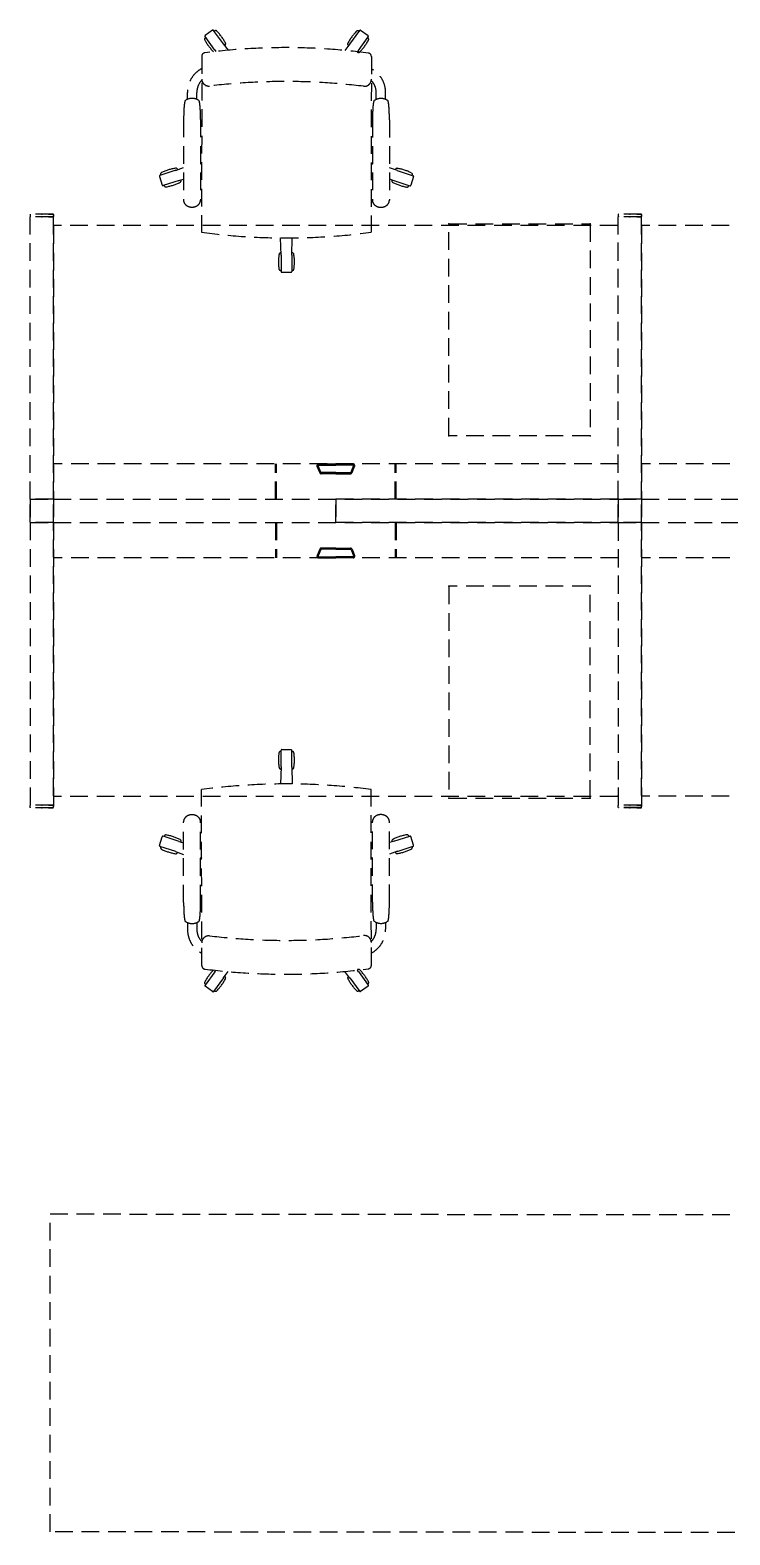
# Model space of a CAD drawing. Header units: millimetres. Extents: x -168200 to 672800, y -7409 to 118800.
# Drawn here: x 272363 to 274345, y 58984 to 63244 of the extents above; entities that cross this region are included whole.
import ezdxf

# ---------------------------------------------------------------- set-up
doc = ezdxf.new("R2010")
doc.units = ezdxf.units.MM
doc.header["$LTSCALE"] = 200
doc.linetypes.add('HIDDEN', pattern=[0.375, 0.25, -0.125])
doc.layers.add('1 FUR', color=8, linetype='HIDDEN')

msp = doc.modelspace()

# ---------------------------------------------------------------- linework, layer by layer
at = {"layer": '1 FUR'}
for p, q in [((272886.8, 63186.9), (272858.9, 63225.4)), ((272860.7, 63222.9), (272859.2, 63221.8)), ((272880.4, 63243.4), (272859.4, 63228.1)), ((272911.1, 63204.5), (272883.2, 63243)), ((272885, 63240.5), (272886.5, 63241.6)), ((273268.8, 63204.2), (273296.8, 63242.6)), ((273293.1, 63186.5), (273321, 63224.9)), ((273295, 63240.2), (273293.5, 63241.2)), ((273320.6, 63227.7), (273299.6, 63243)), ((273319.3, 63222.5), (273320.8, 63221.4)), ((272886.4, 63187.5), (272889.3, 63183.2)), ((272910.6, 63205.1), (272924.8, 63186.8)), ((272914.5, 63200.1), (272915.2, 63200.7)), ((273269.3, 63204.8), (273254.9, 63186.3)), ((273264.7, 63200.3), (273265.4, 63199.8)), ((273290, 63182), (273290.7, 63181.5)), ((273293.5, 63187.2), (273290.4, 63182.6)), ((272849.5, 63169.6), (272849.1, 62671.5)), ((273329.9, 63168.9), (273329.5, 62671.5)), ((272809.1, 63048), (272809.1, 63067.5)), ((272835.7, 63047.8), (272835.7, 63067.4)), ((273343.5, 63047.4), (273343.6, 63067)), ((273370.1, 63047.6), (273370.2, 63067)), ((272798.1, 62990.6), (272798, 62762.6)), ((272846.1, 62990.6), (272846, 62762.6)), ((273333, 62990.2), (273332.9, 62762.2)), ((273381, 62990.2), (273380.9, 62762.2)), ((272776, 62846.8), (272730.8, 62832.1)), ((272775.3, 62846.5), (272798, 62854.7)), ((272781.2, 62848.6), (272780.9, 62849.5)), ((273403.7, 62846), (273380.9, 62854.3)), ((273397.8, 62848.2), (273398.1, 62849)), ((273403, 62846.3), (273448.2, 62831.6)), ((272729.5, 62829.6), (272737.5, 62804.9)), ((272733.6, 62833.1), (272733.2, 62834.4)), ((272785.2, 62818.3), (272740, 62803.6)), ((272742.9, 62804.5), (272743.3, 62803.3)), ((272784.5, 62818), (272798, 62821.9)), ((272790.8, 62818.9), (272790.5, 62819.8)), ((273394.4, 62817.5), (273380.9, 62821.5)), ((273388.1, 62818.5), (273388.4, 62819.3)), ((273393.7, 62817.8), (273438.9, 62803.1)), ((273436, 62804), (273435.6, 62802.7)), ((273449.4, 62829.1), (273441.4, 62804.4)), ((273445.3, 62832.5), (273445.7, 62833.8)), ((272363.3, 62722), (272363.3, 62716)), ((272363.3, 62719), (272363.3, 62716)), ((272429.3, 62715.5), (272363.3, 62715.5)), ((272363.3, 61915.5), (272363.3, 62715.5)), ((272428.8, 62722.5), (272363.8, 62722.5)), ((272428.8, 62715.5), (272363.8, 62715.5)), ((272415.8, 62722.5), (272428.8, 62722.5)), ((272415.8, 62715.5), (272428.8, 62715.5)), ((272429.3, 62722), (272429.3, 62716)), ((272429.3, 62716), (272429.3, 62719)), ((272429.3, 61915.5), (272429.3, 62715.5)), ((274029.3, 62722.1), (274029.3, 62716.1)), ((274029.3, 62722), (274029.3, 62716)), ((274029.3, 62719.1), (274029.3, 62716.1)), ((274029.3, 62719), (274029.3, 62716)), ((274095.3, 62715.6), (274029.3, 62715.6)), ((274029.3, 61915.5), (274029.3, 62715.6)), ((274095.3, 62715.5), (274029.3, 62715.5)), ((274029.3, 61915.5), (274029.3, 62715.5)), ((274094.8, 62722.6), (274029.8, 62722.6)), ((274094.8, 62722.5), (274029.8, 62722.5)), ((274094.8, 62715.6), (274029.8, 62715.6)), ((274094.8, 62715.5), (274029.8, 62715.5)), ((274081.8, 62722.6), (274094.8, 62722.6)), ((274081.8, 62722.5), (274094.8, 62722.5)), ((274081.8, 62715.6), (274094.8, 62715.6)), ((274081.8, 62715.5), (274094.8, 62715.5)), ((274095.3, 62722.1), (274095.3, 62716.1)), ((274095.3, 62722), (274095.3, 62716)), ((274095.3, 62716.1), (274095.3, 62719.1)), ((274095.3, 62716), (274095.3, 62719)), ((274095.3, 61915.5), (274095.3, 62715.6)), ((274095.3, 61915.5), (274095.3, 62715.5)), ((272431.3, 62690.5), (272429.3, 62688.5)), ((272429.3, 62690.5), (272429.3, 62690.5)), ((272429.3, 62688.5), (272429.3, 61917.5)), ((274027.3, 62690.5), (272431.3, 62690.5)), ((273549.3, 62096.5), (273549.3, 62694.5)), ((273550.3, 62695.5), (273948.3, 62695.5)), ((273949.3, 62694.5), (273949.3, 62096.5)), ((274029.3, 62688.5), (274027.3, 62690.5)), ((274029.3, 61917.5), (274029.3, 62688.5)), ((274097.3, 62690.6), (274095.3, 62688.6)), ((274095.3, 62690.6), (274095.3, 62690.6)), ((274095.3, 62688.6), (274095.3, 61917.6)), ((275693.3, 62690.5), (274097.3, 62690.6)), ((273074.4, 62607), (273073, 62655.5)), ((273104.4, 62606.9), (273106, 62655.5)), ((273074.3, 62613.2), (273073.4, 62613.2)), ((273074.4, 62607.7), (273074.4, 62560.2)), ((273104.4, 62607.7), (273104.4, 62560.2)), ((273105.5, 62613.2), (273104.6, 62613.2)), ((273074.4, 62563.2), (273072.5, 62563.2)), ((273076.4, 62558.2), (273102.4, 62558.2)), ((273104.4, 62563.2), (273106.2, 62563.2)), ((273948.3, 62095.5), (273550.3, 62095.5)), ((274029.3, 62015.5), (272429.3, 62015.5)), ((273058.7, 61915.5), (273058.7, 62015.5)), ((273061.7, 61915.5), (273061.7, 62015.5)), ((273183.6, 61990.9), (273176.2, 62008.6)), ((273186.4, 61992.1), (273179, 62009.8)), ((273180.8, 62015.5), (273229.3, 62015.5)), ((273180.8, 62012.5), (273229.3, 62012.5)), ((273229.3, 61990.9), (273188.2, 61990.9)), ((273229.3, 61987.9), (273188.2, 61987.9)), ((273277.9, 62015.5), (273229.3, 62015.5)), ((273277.9, 62012.5), (273229.3, 62012.5)), ((273229.3, 61990.9), (273270.5, 61990.9)), ((273229.3, 61987.9), (273270.5, 61987.9)), ((273272.3, 61992.1), (273279.7, 62009.8)), ((273275.1, 61990.9), (273282.5, 62008.6)), ((273396.9, 61915.5), (273396.9, 62015.5)), ((273399.9, 61915.5), (273399.9, 62015.5)), ((275695.3, 62015.6), (274095.3, 62015.6)), ((272429.3, 61915.5), (272363.3, 61915.5)), ((272363.3, 61914.5), (272363.3, 61850.5)), ((272363.3, 61850.5), (272363.3, 61914.5)), ((272428.3, 61915.5), (272364.3, 61915.5)), ((272364.3, 61915.5), (272428.3, 61915.5)), ((272429.3, 61917.5), (272431.3, 61915.5)), ((272429.3, 61915.5), (274027.3, 61915.5)), ((272429.3, 61915.5), (273229.3, 61915.5)), ((272429.3, 61849.5), (272429.3, 61915.5)), ((272429.3, 61915.5), (273229.3, 61915.5)), ((272429.3, 61915.5), (272429.3, 61849.5)), ((272429.3, 61850.5), (272429.3, 61914.5)), ((272429.3, 61914.5), (272429.3, 61850.5)), ((273229.3, 61849.5), (273229.3, 61915.5)), ((274029.3, 61915.5), (273229.3, 61915.5)), ((273229.3, 61915.5), (273229.3, 61849.5)), ((273229.3, 61915.5), (273229.3, 61849.5)), ((273229.3, 61849.5), (273229.3, 61915.5)), ((274029.3, 61915.5), (273229.3, 61915.5)), ((274027.3, 61915.5), (274029.3, 61917.5)), ((274095.3, 61915.5), (274029.3, 61915.5)), ((274095.3, 61915.5), (274029.3, 61915.5)), ((274029.3, 61915.5), (274029.3, 61849.5)), ((274029.3, 61849.5), (274029.3, 61915.5)), ((274029.3, 61914.6), (274029.3, 61850.6)), ((274029.3, 61850.6), (274029.3, 61914.6)), ((274029.3, 61914.5), (274029.3, 61850.5)), ((274029.3, 61850.5), (274029.3, 61914.5)), ((274094.3, 61915.5), (274030.3, 61915.5)), ((274030.3, 61915.5), (274094.3, 61915.5)), ((274094.3, 61915.5), (274030.3, 61915.5)), ((274030.3, 61915.5), (274094.3, 61915.5)), ((274095.3, 61917.6), (274097.3, 61915.5)), ((274095.3, 61915.5), (275693.3, 61915.5)), ((274095.3, 61915.5), (274895.3, 61915.5)), ((274095.3, 61849.6), (274095.3, 61915.5)), ((274095.3, 61915.5), (274895.3, 61915.5)), ((274095.3, 61915.5), (274095.3, 61849.6)), ((274095.3, 61850.6), (274095.3, 61914.6)), ((274095.3, 61914.6), (274095.3, 61850.6)), ((274095.3, 61850.5), (274095.3, 61914.5)), ((274095.3, 61914.5), (274095.3, 61850.5)), ((272363.3, 61849.5), (272363.3, 61049.5)), ((272429.3, 61849.5), (272363.3, 61849.5)), ((272364.3, 61849.5), (272428.3, 61849.5)), ((272428.3, 61849.5), (272364.3, 61849.5)), ((272429.3, 61849.5), (273229.3, 61849.5)), ((272429.3, 61847.5), (272431.3, 61849.5)), ((272429.3, 61849.5), (274027.3, 61849.5)), ((272429.3, 61849.5), (273229.3, 61849.5)), ((272429.3, 61849.5), (272429.3, 61049.5)), ((272429.3, 61076.5), (272429.3, 61847.5)), ((273058.7, 61849.5), (273058.7, 61749.5)), ((273061.7, 61849.5), (273061.7, 61749.5)), ((274029.3, 61849.5), (273229.3, 61849.5)), ((274029.3, 61849.5), (273229.3, 61849.5)), ((273396.9, 61849.5), (273396.9, 61749.5)), ((273399.9, 61849.5), (273399.9, 61749.5)), ((274027.3, 61849.5), (274029.3, 61847.5)), ((274029.3, 61849.6), (274029.3, 61049.6)), ((274095.3, 61849.6), (274029.3, 61849.6)), ((274029.3, 61849.5), (274029.3, 61049.5)), ((274095.3, 61849.5), (274029.3, 61849.5)), ((274029.3, 61847.5), (274029.3, 61076.5)), ((274030.3, 61849.6), (274094.3, 61849.6)), ((274094.3, 61849.6), (274030.3, 61849.6)), ((274030.3, 61849.5), (274094.3, 61849.5)), ((274094.3, 61849.5), (274030.3, 61849.5)), ((274095.3, 61849.6), (274895.3, 61849.6)), ((274095.3, 61847.6), (274097.3, 61849.6)), ((274095.3, 61849.6), (275693.3, 61849.6)), ((274095.3, 61849.6), (274895.3, 61849.6)), ((274095.3, 61849.6), (274095.3, 61049.6)), ((274095.3, 61849.5), (274095.3, 61049.5)), ((274095.3, 61076.6), (274095.3, 61847.6)), ((273183.6, 61774.2), (273176.2, 61756.5)), ((273186.4, 61773), (273179, 61755.3)), ((273229.3, 61777.2), (273188.2, 61777.2)), ((273229.3, 61774.2), (273188.2, 61774.2)), ((273229.3, 61777.2), (273270.5, 61777.2)), ((273229.3, 61774.2), (273270.5, 61774.2)), ((273272.3, 61773), (273279.7, 61755.3)), ((273275.1, 61774.2), (273282.5, 61756.5)), ((274029.3, 61749.5), (272429.3, 61749.5)), ((273180.8, 61752.5), (273229.3, 61752.5)), ((273180.8, 61749.5), (273229.3, 61749.5)), ((273277.9, 61752.5), (273229.3, 61752.5)), ((273277.9, 61749.5), (273229.3, 61749.5)), ((275695.3, 61749.6), (274095.3, 61749.5)), ((273549.3, 61668.5), (273549.3, 61070.5)), ((273948.3, 61669.5), (273550.3, 61669.5)), ((273949.3, 61070.5), (273949.3, 61668.5)), ((273074.4, 61201.9), (273072.5, 61201.9)), ((273074.4, 61157.4), (273074.4, 61204.9)), ((273076.4, 61206.9), (273102.4, 61206.9)), ((273104.4, 61157.4), (273104.4, 61204.9)), ((273104.4, 61201.9), (273106.2, 61201.9)), ((273074.4, 61158.1), (273073, 61109.6)), ((273074.3, 61151.9), (273073.4, 61151.9)), ((273104.4, 61158.2), (273106, 61109.6)), ((273105.5, 61151.9), (273104.6, 61151.9)), ((272849.5, 60595.5), (272849.1, 61093.6)), ((273329.9, 60596.2), (273329.5, 61093.6)), ((272429.3, 61049.5), (272363.3, 61049.5)), ((272363.3, 61046), (272363.3, 61049)), ((272363.3, 61043), (272363.3, 61049)), ((272428.8, 61049.5), (272363.8, 61049.5)), ((272415.8, 61049.5), (272428.8, 61049.5)), ((272431.3, 61074.5), (272429.3, 61076.5)), ((272429.3, 61074.5), (272429.3, 61074.5)), ((272429.3, 61049), (272429.3, 61046)), ((272429.3, 61043), (272429.3, 61049)), ((274027.3, 61074.5), (272431.3, 61074.5)), ((273550.3, 61069.5), (273948.3, 61069.5)), ((274029.3, 61076.5), (274027.3, 61074.5)), ((274095.3, 61049.6), (274029.3, 61049.6)), ((274095.3, 61049.5), (274029.3, 61049.5)), ((274029.3, 61046.1), (274029.3, 61049.1)), ((274029.3, 61043.1), (274029.3, 61049.1)), ((274029.3, 61046), (274029.3, 61049)), ((274029.3, 61043), (274029.3, 61049)), ((274094.8, 61049.6), (274029.8, 61049.6)), ((274094.8, 61049.5), (274029.8, 61049.5)), ((274081.8, 61049.6), (274094.8, 61049.6)), ((274081.8, 61049.5), (274094.8, 61049.5)), ((274097.3, 61074.6), (274095.3, 61076.6)), ((274095.3, 61074.6), (274095.3, 61074.6)), ((274095.3, 61049.1), (274095.3, 61046.1)), ((274095.3, 61043.1), (274095.3, 61049.1)), ((274095.3, 61049), (274095.3, 61046)), ((274095.3, 61043), (274095.3, 61049)), ((275693.3, 61074.6), (274097.3, 61074.6)), ((272428.8, 61042.5), (272363.8, 61042.5)), ((272415.8, 61042.5), (272428.8, 61042.5)), ((274094.8, 61042.6), (274029.8, 61042.6)), ((274094.8, 61042.5), (274029.8, 61042.5)), ((274081.8, 61042.6), (274094.8, 61042.6)), ((274081.8, 61042.5), (274094.8, 61042.5)), ((272742.9, 60960.6), (272743.3, 60961.8)), ((272798.1, 60774.5), (272798, 61002.5)), ((272846.1, 60774.5), (272846, 61002.5)), ((273333, 60774.9), (273332.9, 61002.9)), ((273381, 60774.9), (273380.9, 61002.9)), ((273393.7, 60947.3), (273438.9, 60962)), ((273436, 60961.1), (273435.6, 60962.4)), ((272729.5, 60935.5), (272737.5, 60960.2)), ((272776, 60918.3), (272730.8, 60932.9)), ((272733.6, 60932), (272733.2, 60930.7)), ((272785.2, 60946.8), (272740, 60961.5)), ((272784.5, 60947.1), (272798, 60943.2)), ((272790.8, 60946.1), (272790.5, 60945.3)), ((273394.4, 60947.6), (273380.9, 60943.6)), ((273388.1, 60946.6), (273388.4, 60945.8)), ((273403, 60918.8), (273448.2, 60933.5)), ((273449.4, 60936), (273441.4, 60960.7)), ((273445.3, 60932.6), (273445.7, 60931.3)), ((272775.3, 60918.6), (272798, 60910.4)), ((272781.2, 60916.4), (272780.9, 60915.6)), ((273403.7, 60919), (273380.9, 60910.8)), ((273397.8, 60916.9), (273398.1, 60916.1)), ((272809.1, 60717.1), (272809.1, 60697.6)), ((272835.7, 60717.3), (272835.7, 60697.7)), ((273343.5, 60717.7), (273343.6, 60698.1)), ((273370.1, 60717.5), (273370.2, 60698.1)), ((272886.4, 60577.6), (272889.3, 60581.9)), ((272910.6, 60560), (272924.8, 60578.3)), ((273269.3, 60560.3), (273254.9, 60578.8)), ((273290, 60583.1), (273290.7, 60583.6)), ((273293.5, 60577.9), (273290.4, 60582.5)), ((273293.1, 60578.6), (273321, 60540.2)), ((272886.8, 60578.2), (272858.9, 60539.7)), ((272860.7, 60542.2), (272859.2, 60543.3)), ((272880.4, 60521.7), (272859.4, 60536.9)), ((272911.1, 60560.6), (272883.2, 60522.1)), ((272914.5, 60564.9), (272915.2, 60564.4)), ((273264.7, 60564.8), (273265.4, 60565.3)), ((273268.8, 60560.9), (273296.8, 60522.5)), ((273320.6, 60537.4), (273299.6, 60522.1)), ((273319.3, 60542.6), (273320.8, 60543.7)), ((272885, 60524.6), (272886.5, 60523.5)), ((273295, 60524.9), (273293.5, 60523.9))]:
    msp.add_line(p, q, dxfattribs=at)
msp.add_lwpolyline([(272419.9, 59892.4), (280884.4, 59883.7), (280884.4, 58983.7), (272419.9, 58992.4)], close=True, dxfattribs=at)
for centre, radius, start, end in [((272862.5, 63218.1), 5, 125.9563, 208.4533), ((272860.5, 63226.5), 2, 125.9563, 215.9563), ((272881.6, 63241.8), 2, 35.9563, 125.9563), ((272889, 63237.3), 5, 43.4593, 125.9563), ((272783.8, 63137.5), 150, 27.6026, 43.4593), ((273396.1, 63137), 150, 136.4533, 152.31), ((273291, 63236.9), 5, 53.9563, 136.4533), ((273298.4, 63241.4), 2, 53.9563, 143.9563), ((273317.4, 63217.7), 5, 331.4593, 53.9563), ((273319.4, 63226.1), 2, 323.9563, 53.9563), ((272859.5, 63169.6), 10, 97.3015, 179.9563), ((272990, 63287.2), 150, 208.4533, 224.2456), ((273087, 61394.1), 1800, 82.5233, 97.3015), ((272912.3, 63204.7), 5, 305.9563, 27.6026), ((273267.7, 63204.4), 5, 152.31, 233.9563), ((273293.6, 63185.5), 5, 233.9563, 315.6026), ((273190, 63286.9), 150, 315.6026, 331.4593), ((273319.9, 63168.9), 10, 359.9563, 82.5233), ((272885.4, 63067.4), 76.3, 118.1096, 179.9563), ((273293.9, 63067.1), 76.3, 359.9563, 61.803), ((272885.4, 63067.4), 49.7, 136.3721, 179.9563), ((272869.5, 63105.3), 20, 179.9563, 276.8626), ((273086.9, 61298.3), 1800, 82.9638, 96.8626), ((273309.9, 63104.6), 20, 262.9638, 359.9563), ((273293.9, 63067.1), 49.7, 359.9563, 43.5405), ((272822.2, 63016.8), 33.8, 53.3451, 126.5675), ((273357.1, 63016.4), 33.8, 53.3451, 126.5675), ((273384.6, 62990.2), 586.4, 177.7662, 179.9563), ((273094, 63001.5), 295.6, 174.6812, 177.7662), ((272917.7, 63017.9), 118.6, 167.3904, 174.6812), ((272803.2, 63043.6), 1.23, 160.7708, 167.3904), ((272841.2, 63043.5), 1.23, 12.5222, 19.1419), ((272726.6, 63018.1), 118.6, 5.2314, 12.5222), ((272550.3, 63001.9), 295.6, 2.1465, 5.2314), ((272259.7, 62991), 586.4, 359.9563, 2.1465), ((273919.5, 62989.8), 586.4, 177.7662, 179.9563), ((273628.9, 63001.1), 295.6, 174.6812, 177.7662), ((273452.6, 63017.5), 118.6, 167.3904, 174.6812), ((273338.1, 63043.1), 1.23, 160.7708, 167.3904), ((273376.1, 63043.1), 1.23, 12.5222, 19.1419), ((273261.5, 63017.7), 118.6, 5.2314, 12.5222), ((273085.2, 63001.5), 295.6, 2.1465, 5.2314), ((272794.6, 62990.6), 586.4, 359.9563, 2.1465), ((272738, 62835.9), 5, 115.4593, 197.9563), ((272800.3, 62705), 150, 99.6026, 115.4593), ((272776.1, 62848), 5, 17.9563, 99.6026), ((272875.8, 62779.3), 89.8, 107.1694, 109.3471), ((272863.4, 62803.5), 36.8, 112.5897, 118.1829), ((273303.1, 62779), 89.8, 70.5655, 72.7432), ((273315.5, 62803.2), 36.8, 61.7297, 67.323), ((273402.8, 62847.5), 5, 80.31, 161.9563), ((273378.4, 62704.5), 150, 64.4533, 80.31), ((273441, 62835.4), 5, 341.9563, 64.4533), ((272731.4, 62830.2), 2, 107.4294, 197.4294), ((272739.4, 62805.5), 2, 197.9563, 287.9563), ((272748.1, 62804.8), 5, 197.9563, 280.4533), ((272721.8, 62947.4), 150, 280.4533, 296.31), ((272786, 62817.4), 5, 296.31, 17.9563), ((273392.9, 62816.9), 5, 161.9563, 243.6026), ((273457.3, 62946.8), 150, 243.6026, 259.4593), ((273430.8, 62804.3), 5, 259.4593, 341.9563), ((273439.5, 62805), 2, 251.9563, 341.9563), ((273447.6, 62829.7), 2, 342.4832, 72.4832), ((272814.7, 62762.6), 16.8, 179.9563, 206.3863), ((272818.2, 62764.3), 20.7, 206.3863, 230.1507), ((272825.7, 62764.3), 20.7, 309.7619, 333.5264), ((272829.2, 62762.6), 16.8, 333.5264, 359.9563), ((273349.6, 62762.2), 16.8, 179.9563, 206.3863), ((273353.1, 62763.9), 20.7, 206.3863, 230.1507), ((273360.6, 62763.9), 20.7, 309.7619, 333.5264), ((273364.1, 62762.2), 16.8, 333.5264, 359.9563), ((272363.8, 62722), 0.5, 89.9999, 179.9999), ((272363.8, 62716), 0.5, 179.9999, 269.9999), ((272428.8, 62722), 0.5, 359.9999, 89.9999), ((272428.8, 62722), 0.5, 359.9999, 89.9999), ((272428.8, 62716), 0.5, 269.9999, 359.9999), ((272428.8, 62716), 0.5, 269.9999, 359.9999), ((272820.5, 62767.1), 24.2, 230.1507, 250.9128), ((272822, 62771.3), 28.7, 250.9128, 269.9563), ((272822, 62771.3), 28.7, 269.9563, 288.9999), ((272823.4, 62767.1), 24.2, 288.9999, 309.7619), ((273355.4, 62766.7), 24.2, 230.1507, 250.9128), ((273356.9, 62770.9), 28.7, 250.9128, 269.9563), ((273356.9, 62770.9), 28.7, 269.9563, 288.9999), ((273358.3, 62766.7), 24.2, 288.9999, 309.7619), ((274029.8, 62722.1), 0.5, 89.9999, 179.9999), ((274029.8, 62722), 0.5, 89.9999, 179.9999), ((274029.8, 62716.1), 0.5, 179.9999, 269.9999), ((274029.8, 62716), 0.5, 179.9999, 269.9999), ((274094.8, 62722.1), 0.5, 359.9999, 89.9999), ((274094.8, 62722.1), 0.5, 359.9999, 89.9999), ((274094.8, 62722), 0.5, 359.9999, 89.9999), ((274094.8, 62722), 0.5, 359.9999, 89.9999), ((274094.8, 62716.1), 0.5, 269.9999, 359.9999), ((274094.8, 62716.1), 0.5, 269.9999, 359.9999), ((274094.8, 62716), 0.5, 269.9999, 359.9999), ((274094.8, 62716), 0.5, 269.9999, 359.9999), ((273089.3, 64455.4), 1800, 262.3311, 277.6689), ((273550.3, 62694.5), 1, 90, 180), ((273948.3, 62694.5), 1, 0, 90), ((273216.8, 62587.1), 150, 171.6026, 187.4593), ((273073.4, 62608.2), 5, 89.9563, 171.6026), ((273105.5, 62608.2), 5, 8.31, 89.9563), ((272962, 62587.3), 150, 352.4533, 8.31), ((273073, 62568.2), 5, 187.4593, 269.9563), ((273076.4, 62560.2), 2, 179.9563, 269.9563), ((273102.4, 62560.2), 2, 269.9563, 359.9563), ((273105.7, 62568.2), 5, 269.9563, 352.4533), ((273550.3, 62096.5), 1, 180, 270), ((273948.3, 62096.5), 1, 270, 0), ((273180.8, 62010.5), 5, 90, 202.7255), ((273180.8, 62010.5), 2, 90, 202.7255), ((273188.2, 61992.9), 5, 202.7255, 270), ((273188.2, 61992.9), 2, 202.7255, 270), ((273270.5, 61992.9), 2, 270, 337.2745), ((273270.5, 61992.9), 5, 270, 337.2745), ((273277.9, 62010.5), 5, 337.2745, 90), ((273277.9, 62010.5), 2, 337.2745, 90), ((272364.3, 61914.5), 1, 90, 180), ((272364.3, 61914.5), 1, 90, 180), ((272428.3, 61914.5), 1, 360, 90), ((272428.3, 61914.5), 1, 0, 90), ((274030.3, 61914.6), 1, 90, 180), ((274030.3, 61914.6), 1, 90, 180), ((274030.3, 61914.5), 1, 89.9998, 179.9998), ((274030.3, 61914.5), 1, 90.0002, 180.0002), ((274094.3, 61914.6), 1, 360, 90), ((274094.3, 61914.6), 1, 0, 90), ((274094.3, 61914.5), 1, 359.9998, 89.9998), ((274094.3, 61914.5), 1, 0.0002, 90.0002), ((272364.3, 61850.5), 1, 180, 270), ((272364.3, 61850.5), 1, 180, 270), ((272428.3, 61850.5), 1, 270, 360), ((272428.3, 61850.5), 1, 270, 0), ((274030.3, 61850.6), 1, 180, 270), ((274030.3, 61850.6), 1, 180, 270), ((274030.3, 61850.5), 1, 179.9998, 269.9998), ((274030.3, 61850.5), 1, 180.0002, 270.0002), ((274094.3, 61850.6), 1, 270, 360), ((274094.3, 61850.6), 1, 270, 0), ((274094.3, 61850.5), 1, 269.9998, 359.9998), ((274094.3, 61850.5), 1, 270.0002, 0.0002), ((273188.2, 61772.2), 5, 90, 157.2745), ((273188.2, 61772.2), 2, 90, 157.2745), ((273270.5, 61772.2), 5, 22.7255, 90), ((273270.5, 61772.2), 2, 22.7255, 90), ((273180.8, 61754.5), 5, 157.2745, 270), ((273180.8, 61754.5), 2, 157.2745, 270), ((273277.9, 61754.5), 5, 270, 22.7255), ((273277.9, 61754.5), 2, 270, 22.7255), ((273550.3, 61668.5), 1, 90, 180), ((273948.3, 61668.5), 1, 0, 90), ((273216.8, 61178), 150, 172.5407, 188.3974), ((273073, 61196.9), 5, 90.0437, 172.5407), ((273076.4, 61204.9), 2, 90.0437, 180.0437), ((273102.4, 61204.9), 2, 0.0437, 90.0437), ((273105.7, 61196.9), 5, 7.5467, 90.0437), ((272962, 61177.8), 150, 351.69, 7.5467), ((273073.4, 61156.9), 5, 188.3974, 270.0437), ((273105.5, 61156.9), 5, 270.0437, 351.69), ((273089.3, 59309.7), 1800, 82.3311, 97.6689), ((272363.8, 61049), 0.5, 90.0001, 180.0001), ((272428.8, 61049), 0.5, 0.0001, 90.0001), ((272428.8, 61049), 0.5, 0.0001, 90.0001), ((273550.3, 61070.5), 1, 180, 270), ((273948.3, 61070.5), 1, 270, 0), ((274029.8, 61049.1), 0.5, 90.0001, 180.0001), ((274029.8, 61049), 0.5, 90.0001, 180.0001), ((274094.8, 61049.1), 0.5, 0.0001, 90.0001), ((274094.8, 61049.1), 0.5, 0.0001, 90.0001), ((274094.8, 61049), 0.5, 0.0001, 90.0001), ((274094.8, 61049), 0.5, 0.0001, 90.0001), ((272363.8, 61043), 0.5, 180.0001, 270.0001), ((272428.8, 61043), 0.5, 270.0001, 0.0001), ((272428.8, 61043), 0.5, 270.0001, 0.0001), ((272814.7, 61002.5), 16.8, 153.6137, 180.0437), ((272818.2, 61000.7), 20.7, 129.8493, 153.6137), ((272820.5, 60998), 24.2, 109.0872, 129.8493), ((272822, 60993.8), 28.7, 90.0437, 109.0872), ((272822, 60993.8), 28.7, 71.0001, 90.0437), ((272823.4, 60998), 24.2, 50.2381, 71.0001), ((272825.7, 61000.8), 20.7, 26.4736, 50.2381), ((272829.2, 61002.5), 16.8, 0.0437, 26.4736), ((273349.6, 61002.9), 16.8, 153.6137, 180.0437), ((273353.1, 61001.2), 20.7, 129.8493, 153.6137), ((273355.4, 60998.4), 24.2, 109.0872, 129.8493), ((273356.9, 60994.2), 28.7, 90.0437, 109.0872), ((273356.9, 60994.2), 28.7, 71.0001, 90.0437), ((273358.3, 60998.4), 24.2, 50.2381, 71.0001), ((273360.6, 61001.2), 20.7, 26.4736, 50.2381), ((273364.1, 61002.9), 16.8, 0.0437, 26.4736), ((274029.8, 61043.1), 0.5, 180.0001, 270.0001), ((274029.8, 61043), 0.5, 180.0001, 270.0001), ((274094.8, 61043.1), 0.5, 270.0001, 0.0001), ((274094.8, 61043.1), 0.5, 270.0001, 0.0001), ((274094.8, 61043), 0.5, 270.0001, 0.0001), ((274094.8, 61043), 0.5, 270.0001, 0.0001), ((272748.1, 60960.3), 5, 79.5467, 162.0437), ((272721.8, 60817.7), 150, 63.69, 79.5467), ((273457.3, 60818.3), 150, 100.5407, 116.3974), ((273430.8, 60960.8), 5, 18.0437, 100.5407), ((273439.5, 60960.1), 2, 18.0437, 108.0437), ((272731.4, 60934.9), 2, 162.5706, 252.5706), ((272738, 60929.2), 5, 162.0437, 244.5407), ((272800.3, 61060.1), 150, 244.5407, 260.3974), ((272739.4, 60959.6), 2, 72.0437, 162.0437), ((272786, 60947.7), 5, 342.0437, 63.69), ((272863.4, 60961.6), 36.8, 241.8171, 247.4103), ((273315.5, 60961.9), 36.8, 292.677, 298.2703), ((273392.9, 60948.2), 5, 116.3974, 198.0437), ((273378.4, 61060.5), 150, 279.69, 295.5467), ((273441, 60929.7), 5, 295.5467, 18.0437), ((273447.6, 60935.4), 2, 287.5168, 17.5168), ((272776.1, 60917.1), 5, 260.3974, 342.0437), ((272875.8, 60985.8), 89.8, 250.6529, 252.8306), ((273303.1, 60986.1), 89.8, 287.2568, 289.4345), ((273402.8, 60917.6), 5, 198.0437, 279.69), ((273384.6, 60774.9), 586.4, 180.0437, 182.2338), ((273094, 60763.6), 295.6, 182.2338, 185.3188), ((272550.3, 60763.2), 295.6, 354.7686, 357.8535), ((272259.7, 60774.1), 586.4, 357.8535, 0.0437), ((273919.5, 60775.3), 586.4, 180.0437, 182.2338), ((273628.9, 60764), 295.6, 182.2338, 185.3188), ((273085.2, 60763.6), 295.6, 354.7686, 357.8535), ((272794.6, 60774.5), 586.4, 357.8535, 0.0437), ((272917.7, 60747.2), 118.6, 185.3188, 192.6096), ((272803.2, 60721.5), 1.23, 192.6096, 199.2292), ((272822.2, 60748.3), 33.8, 233.4325, 306.6549), ((272841.2, 60721.6), 1.23, 340.8581, 347.4778), ((272726.6, 60747), 118.6, 347.4778, 354.7686), ((273452.6, 60747.6), 118.6, 185.3188, 192.6096), ((273338.1, 60722), 1.23, 192.6096, 199.2292), ((273357.1, 60748.7), 33.8, 233.4325, 306.6549), ((273376.1, 60722), 1.23, 340.8581, 347.4778), ((273261.5, 60747.4), 118.6, 347.4778, 354.7686), ((272885.4, 60697.7), 76.3, 180.0437, 241.8904), ((272885.4, 60697.7), 49.7, 180.0437, 223.6279), ((272869.5, 60659.8), 20, 83.1374, 180.0437), ((273086.9, 62466.8), 1800, 263.1374, 277.0362), ((273309.9, 60660.5), 20, 0.0437, 97.0362), ((273293.9, 60698), 49.7, 316.4595, 0.0437), ((273293.9, 60698), 76.3, 298.197, 0.0437), ((272859.5, 60595.5), 10, 180.0437, 262.6985), ((272990, 60477.9), 150, 135.7544, 151.5467), ((273087, 62371), 1800, 262.6985, 277.4767), ((273293.6, 60579.6), 5, 44.3974, 126.0437), ((273190, 60478.2), 150, 28.5407, 44.3974), ((273319.9, 60596.2), 10, 277.4767, 0.0437), ((272862.5, 60547), 5, 151.5467, 234.0437), ((272860.5, 60538.6), 2, 144.0437, 234.0437), ((272783.8, 60627.6), 150, 316.5407, 332.3974), ((272912.3, 60560.4), 5, 332.3974, 54.0437), ((273267.7, 60560.7), 5, 126.0437, 207.69), ((273396.1, 60628.1), 150, 207.69, 223.5467), ((273317.4, 60547.4), 5, 306.0437, 28.5407), ((273319.4, 60539), 2, 306.0437, 36.0437), ((272881.6, 60523.3), 2, 234.0437, 324.0437), ((272889, 60527.8), 5, 234.0437, 316.5407), ((273291, 60528.2), 5, 223.5467, 306.0437), ((273298.4, 60523.7), 2, 216.0437, 306.0437)]:
    msp.add_arc(centre, radius, start, end, dxfattribs=at)
for p in [(272396.3, 62722.5), (272396.3, 62715.5), (274062.3, 62722.6), (274062.3, 62722.5), (274062.3, 62715.6), (274062.3, 62715.5), (273549.3, 62695.5), (273949.3, 62695.5), (273549.3, 62095.5), (273949.3, 62095.5), (272396.3, 61915.5), (272396.3, 61915.5), (272396.3, 61915.5), (272429.3, 61915.5), (274029.3, 61915.5), (274062.3, 61915.5), (274062.3, 61915.5), (274062.3, 61915.5), (274062.3, 61915.5), (274062.3, 61915.5), (274062.3, 61915.5), (274095.3, 61915.5), (272363.3, 61882.5), (272363.3, 61882.5), (272429.3, 61882.5), (272429.3, 61882.5), (272429.3, 61882.5), (272429.3, 61882.5), (273229.3, 61882.5), (273229.3, 61882.5), (273229.3, 61882.5), (273229.3, 61882.5), (274029.3, 61882.6), (274029.3, 61882.6), (274029.3, 61882.5), (274029.3, 61882.5), (274029.3, 61882.5), (274029.3, 61882.5), (274095.3, 61882.6), (274095.3, 61882.6), (274095.3, 61882.6), (274095.3, 61882.6), (274095.3, 61882.5), (274095.3, 61882.5), (272396.3, 61849.5), (272396.3, 61849.5), (272396.3, 61849.5), (272429.3, 61849.5), (274029.3, 61849.5), (274062.3, 61849.6), (274062.3, 61849.6), (274062.3, 61849.6), (274062.3, 61849.5), (274062.3, 61849.5), (274062.3, 61849.5), (274095.3, 61849.6), (273549.3, 61669.5), (273949.3, 61669.5), (272396.3, 61049.5), (273549.3, 61069.5), (273949.3, 61069.5), (274062.3, 61049.6), (274062.3, 61049.5), (272396.3, 61042.5), (274062.3, 61042.6), (274062.3, 61042.5)]:
    msp.add_point(p, dxfattribs=at)

doc.saveas('drawing.dxf')
